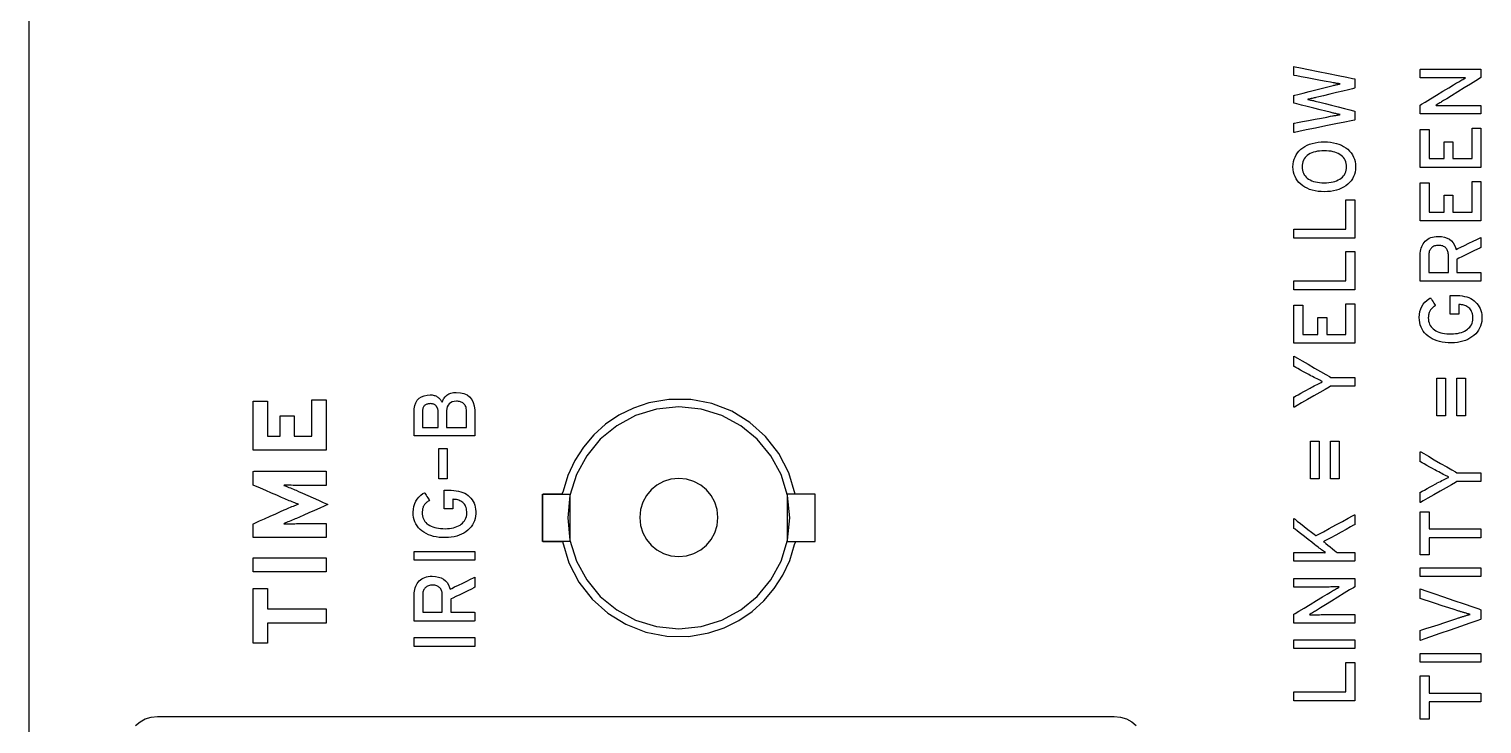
# Model space of a CAD drawing. Extents: x 1 to 47.7, y 0.2 to 33.3.
# Drawn here: x 31.778 to 34.102, y 13.731 to 14.841 of the extents above; entities that cross this region are included whole.
import ezdxf

# ---------------------------------------------------------------- set-up
doc = ezdxf.new("R2010")
doc.units = 0
doc.header["$MEASUREMENT"] = 0
doc.layers.add('4_0_____DWG', color=7, linetype='CONTINUOUS')

msp = doc.modelspace()

# ---------------------------------------------------------------- linework, layer by layer
at = {"layer": '4_0_____DWG'}
for points in [[(31.778, 11.6853), (31.778, 12.0833), (31.778, 12.2815), (31.778, 12.479), (31.778, 12.6758), (31.778, 12.8716), (31.778, 13.0665), (31.778, 13.2603), (31.778, 13.453), (31.778, 13.6443), (31.778, 13.8343), (31.778, 14.0228), (31.778, 14.2098), (31.778, 14.3951), (31.778, 14.5786), (31.778, 14.7603), (31.778, 14.94)], [(34.1, 14.6201), (34.0029, 14.6201), (34.0029, 14.6807), (34.017, 14.6807), (34.017, 14.6342), (34.0411, 14.6342), (34.0411, 14.6612), (34.0552, 14.6612), (34.0552, 14.6342), (34.0859, 14.6342), (34.0859, 14.6828), (34.1, 14.6828), (34.1, 14.6201)], [(34.1, 14.5347), (34.0029, 14.5347), (34.0029, 14.5954), (34.017, 14.5954), (34.017, 14.5488), (34.0411, 14.5488), (34.0411, 14.5758), (34.0552, 14.5758), (34.0552, 14.5488), (34.0859, 14.5488), (34.0859, 14.5974), (34.1, 14.5974), (34.1, 14.5347)], [(33.8981, 14.5072), (33.8009, 14.5072), (33.8009, 14.5213), (33.8838, 14.5213), (33.8838, 14.5683), (33.8981, 14.5683), (33.8981, 14.5072)], [(33.8981, 14.4246), (33.8009, 14.4246), (33.8009, 14.4387), (33.8838, 14.4387), (33.8838, 14.4856), (33.8981, 14.4856), (33.8981, 14.4246)], [(33.8981, 14.3392), (33.8009, 14.3392), (33.8009, 14.3999), (33.815, 14.3999), (33.815, 14.3533), (33.8392, 14.3533), (33.8392, 14.3804), (33.8533, 14.3804), (33.8533, 14.3533), (33.884, 14.3533), (33.884, 14.4019), (33.8981, 14.4019), (33.8981, 14.3392)], [(34.0432, 14.2232), (34.0294, 14.2232), (34.0294, 14.2834), (34.0432, 14.2834), (34.0432, 14.2232)], [(34.0752, 14.2232), (34.0613, 14.2232), (34.0613, 14.2834), (34.0752, 14.2834), (34.0752, 14.2232)], [(32.2532, 14.1681), (32.1366, 14.1681), (32.1366, 14.2466), (32.1594, 14.2466), (32.1594, 14.1907), (32.1796, 14.1907), (32.1796, 14.2232), (32.2022, 14.2232), (32.2022, 14.1907), (32.2305, 14.1907), (32.2305, 14.249), (32.2532, 14.249), (32.2532, 14.1681)], [(33.8413, 14.1225), (33.8274, 14.1225), (33.8274, 14.1827), (33.8413, 14.1827), (33.8413, 14.1225)], [(33.8732, 14.1225), (33.8594, 14.1225), (33.8594, 14.1827), (33.8732, 14.1827), (33.8732, 14.1225)], [(32.4469, 14.1226), (32.4336, 14.1226), (32.4336, 14.1711), (32.4469, 14.1711), (32.4469, 14.1226)], [(32.5992, 14.0226), (32.5992, 14.0978), (32.643, 14.0978), (32.643, 14.0226), (32.5992, 14.0226)], [(32.643, 14.0978), (32.643, 14.0226)], [(32.9902, 14.0978), (32.9902, 14.0226)], [(32.9902, 14.0978), (32.9902, 14.0226)], [(33.035, 14.0226), (33.035, 14.0978), (32.9902, 14.0978), (32.9902, 14.0226), (33.035, 14.0226)], [(34.0171, 14.0425), (34.1, 14.0425), (34.1, 14.0284), (34.0171, 14.0284), (34.0171, 14.0009), (34.0029, 14.0009), (34.0029, 14.07), (34.0171, 14.07), (34.0171, 14.0425)], [(32.2532, 13.9739), (32.1366, 13.9739), (32.1366, 13.9965), (32.2532, 13.9965), (32.2532, 13.9739)], [(32.491, 13.9924), (32.3939, 13.9924), (32.3939, 14.0065), (32.491, 14.0065), (32.491, 13.9924)], [(34.1, 13.9663), (34.0029, 13.9663), (34.0029, 13.9804), (34.1, 13.9804), (34.1, 13.9663)], [(32.1595, 13.9148), (32.2532, 13.9148), (32.2532, 13.8922), (32.1595, 13.8922), (32.1595, 13.8598), (32.1366, 13.8598), (32.1366, 13.9473), (32.1595, 13.9473), (32.1595, 13.9148)], [(32.491, 13.8548), (32.3939, 13.8548), (32.3939, 13.8689), (32.491, 13.8689), (32.491, 13.8548)], [(33.8981, 13.8513), (33.8009, 13.8513), (33.8009, 13.8654), (33.8981, 13.8654), (33.8981, 13.8513)], [(33.8981, 13.7681), (33.8009, 13.7681), (33.8009, 13.7822), (33.8838, 13.7822), (33.8838, 13.8291), (33.8981, 13.8291), (33.8981, 13.7681)], [(34.1, 13.8295), (34.0029, 13.8295), (34.0029, 13.8436), (34.1, 13.8436), (34.1, 13.8295)], [(34.0171, 13.7802), (34.1, 13.7802), (34.1, 13.7661), (34.0171, 13.7661), (34.0171, 13.7386), (34.0029, 13.7386), (34.0029, 13.8077), (34.0171, 13.8077), (34.0171, 13.7802)], [(31.9481, 13.7284), (31.9555, 13.7345), (31.9639, 13.7391), (31.9733, 13.742), (31.9834, 13.743), (31.9845, 13.743), (31.9878, 13.743), (31.9932, 13.743), (32.0006, 13.743), (32.01, 13.743), (32.0212, 13.743), (32.0343, 13.743), (32.0492, 13.743), (32.0657, 13.743), (32.0838, 13.743), (32.1035, 13.743), (32.1246, 13.743), (32.1471, 13.743), (32.171, 13.743), (32.1962, 13.743), (32.2225, 13.743), (32.2499, 13.743), (32.2784, 13.743), (32.3079, 13.743), (32.3383, 13.743), (32.4015, 13.743), (32.4675, 13.743), (32.5358, 13.743), (32.6057, 13.743), (32.7484, 13.743), (32.8911, 13.743), (32.961, 13.743), (33.0293, 13.743), (33.0953, 13.743), (33.1586, 13.743), (33.1889, 13.743), (33.2184, 13.743), (33.2469, 13.743), (33.2744, 13.743), (33.3007, 13.743), (33.3258, 13.743), (33.3497, 13.743), (33.3722, 13.743), (33.3934, 13.743), (33.413, 13.743), (33.4312, 13.743), (33.4477, 13.743), (33.4625, 13.743), (33.4756, 13.743), (33.4869, 13.743), (33.4962, 13.743), (33.5036, 13.743), (33.509, 13.743), (33.5123, 13.743), (33.5134, 13.743), (33.5134, 13.743), (33.5235, 13.742), (33.5329, 13.7391), (33.5414, 13.7345), (33.5488, 13.7284)]]:
    msp.add_lwpolyline(points, dxfattribs=at)
for points in [[(33.8981, 14.7614), (33.8981, 14.7609), (33.8981, 14.7595), (33.8981, 14.7575), (33.8981, 14.7551), (33.8981, 14.7526), (33.8981, 14.7502), (33.8981, 14.7483), (33.8981, 14.7471), (33.898, 14.7467), (33.8948, 14.7459), (33.8882, 14.7443), (33.8791, 14.7421), (33.8687, 14.7396), (33.8581, 14.7371), (33.8483, 14.7347), (33.8407, 14.7329), (33.8361, 14.7318), (33.8346, 14.7314), (33.833, 14.7311), (33.8314, 14.7307), (33.8299, 14.7304), (33.8284, 14.73), (33.827, 14.7297), (33.8256, 14.7294), (33.8242, 14.7292), (33.8229, 14.7289), (33.8232, 14.7286), (33.8246, 14.7284), (33.826, 14.7281), (33.8274, 14.7278), (33.8288, 14.7275), (33.8303, 14.7271), (33.8319, 14.7268), (33.8334, 14.7265), (33.835, 14.7261), (33.8369, 14.7256), (33.8424, 14.7242), (33.8507, 14.7221), (33.8608, 14.7196), (33.8715, 14.7169), (33.8816, 14.7143), (33.8902, 14.7122), (33.8961, 14.7107), (33.8981, 14.7102), (33.8981, 14.7096), (33.8981, 14.7082), (33.8981, 14.7061), (33.8981, 14.7038), (33.8981, 14.7013), (33.8981, 14.699), (33.8981, 14.6972), (33.8981, 14.696), (33.8978, 14.6957), (33.8926, 14.6946), (33.8821, 14.6925), (33.8678, 14.6896), (33.8517, 14.6863), (33.8353, 14.6829), (33.8204, 14.6799), (33.8087, 14.6775), (33.8019, 14.6761), (33.8009, 14.676), (33.8009, 14.677), (33.8009, 14.6788), (33.8009, 14.681), (33.8009, 14.6835), (33.8009, 14.6859), (33.8009, 14.6881), (33.8009, 14.6897), (33.8009, 14.6906), (33.802, 14.6908), (33.8068, 14.6918), (33.8146, 14.6932), (33.8242, 14.6951), (33.8346, 14.697), (33.8447, 14.699), (33.8534, 14.7006), (33.8596, 14.7018), (33.8623, 14.7023), (33.8636, 14.7025), (33.865, 14.7028), (33.8664, 14.7031), (33.8678, 14.7033), (33.8693, 14.7036), (33.8708, 14.7038), (33.8722, 14.704), (33.8737, 14.7043), (33.8749, 14.7045), (33.8735, 14.7048), (33.872, 14.7051), (33.8705, 14.7054), (33.8691, 14.7057), (33.8677, 14.706), (33.8662, 14.7063), (33.8648, 14.7066), (33.8634, 14.7069), (33.8622, 14.7072), (33.8587, 14.7081), (33.8519, 14.7098), (33.8428, 14.7121), (33.8325, 14.7147), (33.8221, 14.7173), (33.8128, 14.7197), (33.8055, 14.7215), (33.8014, 14.7226), (33.8009, 14.7228), (33.8009, 14.7237), (33.8009, 14.7252), (33.8009, 14.7271), (33.8009, 14.7292), (33.8009, 14.7313), (33.8009, 14.7331), (33.8009, 14.7345), (33.8009, 14.7352), (33.8022, 14.7355), (33.8073, 14.7368), (33.8154, 14.7388), (33.8254, 14.7413), (33.836, 14.744), (33.8463, 14.7466), (33.8551, 14.7488), (33.8613, 14.7504), (33.8638, 14.751), (33.8649, 14.7513), (33.8661, 14.7515), (33.8673, 14.7518), (33.8686, 14.7521), (33.8699, 14.7524), (33.8712, 14.7526), (33.8725, 14.7529), (33.8739, 14.7532), (33.8748, 14.7534), (33.8734, 14.7537), (33.8719, 14.754), (33.8705, 14.7542), (33.8692, 14.7544), (33.8679, 14.7547), (33.8667, 14.7549), (33.8655, 14.7551), (33.8644, 14.7552), (33.8634, 14.7554), (33.8596, 14.7561), (33.8525, 14.7574), (33.8431, 14.7592), (33.8326, 14.7612), (33.822, 14.7632), (33.8126, 14.7649), (33.8053, 14.7663), (33.8013, 14.7671), (33.8009, 14.7673), (33.8009, 14.7683), (33.8009, 14.7701), (33.8009, 14.7723), (33.8009, 14.7747), (33.8009, 14.777), (33.8009, 14.7791), (33.8009, 14.7806), (33.8009, 14.7813), (33.8031, 14.7809), (33.8113, 14.7792), (33.8241, 14.7766), (33.8395, 14.7734), (33.856, 14.77), (33.8718, 14.7668), (33.8853, 14.7641), (33.8946, 14.7621)], [(34.1, 14.7636), (34.0978, 14.7622), (34.0919, 14.7586), (34.0833, 14.7533), (34.0733, 14.7471), (34.0629, 14.7407), (34.0531, 14.7347), (34.0452, 14.7298), (34.0403, 14.7268), (34.0386, 14.7258), (34.0371, 14.7249), (34.0356, 14.724), (34.0342, 14.7231), (34.0328, 14.7223), (34.0315, 14.7215), (34.0301, 14.7208), (34.0289, 14.72), (34.0277, 14.7193), (34.0285, 14.719), (34.0308, 14.719), (34.0332, 14.719), (34.0357, 14.719), (34.0382, 14.7191), (34.0409, 14.7191), (34.0436, 14.7191), (34.0464, 14.7191), (34.0493, 14.7192), (34.051, 14.7192), (34.0556, 14.7192), (34.0624, 14.7192), (34.0705, 14.7192), (34.0792, 14.7192), (34.0873, 14.7192), (34.0942, 14.7192), (34.0987, 14.7192), (34.1, 14.7191), (34.1, 14.7185), (34.1, 14.7171), (34.1, 14.7151), (34.1, 14.7128), (34.1, 14.7105), (34.1, 14.7083), (34.1, 14.7066), (34.1, 14.7056), (34.0994, 14.7055), (34.0931, 14.7055), (34.0816, 14.7055), (34.0668, 14.7055), (34.0503, 14.7055), (34.0339, 14.7055), (34.0194, 14.7055), (34.0086, 14.7055), (34.0032, 14.7055), (34.0029, 14.7057), (34.0029, 14.7069), (34.0029, 14.7088), (34.0029, 14.7111), (34.0029, 14.7135), (34.0029, 14.7159), (34.0029, 14.7179), (34.0029, 14.7193), (34.0029, 14.7198), (34.005, 14.7212), (34.0108, 14.7246), (34.0191, 14.7297), (34.0289, 14.7355), (34.039, 14.7417), (34.0485, 14.7474), (34.0562, 14.752), (34.061, 14.755), (34.0627, 14.756), (34.0645, 14.757), (34.0662, 14.758), (34.0679, 14.759), (34.0695, 14.7599), (34.0711, 14.7608), (34.0726, 14.7616), (34.074, 14.7624), (34.0754, 14.7631), (34.0746, 14.7634), (34.0722, 14.7634), (34.0697, 14.7634), (34.0672, 14.7634), (34.0646, 14.7633), (34.0619, 14.7633), (34.0591, 14.7633), (34.0563, 14.7633), (34.0534, 14.7633), (34.0517, 14.7633), (34.0472, 14.7633), (34.0404, 14.7633), (34.0322, 14.7633), (34.0236, 14.7633), (34.0155, 14.7633), (34.0087, 14.7633), (34.0042, 14.7633), (34.0029, 14.7633), (34.0029, 14.764), (34.0029, 14.7654), (34.0029, 14.7674), (34.0029, 14.7697), (34.0029, 14.772), (34.0029, 14.7741), (34.0029, 14.7758), (34.0029, 14.7768), (34.0035, 14.777), (34.0098, 14.777), (34.0213, 14.777), (34.0362, 14.777), (34.0526, 14.777), (34.069, 14.777), (34.0835, 14.777), (34.0943, 14.777), (34.0997, 14.777), (34.1, 14.7767), (34.1, 14.7757), (34.1, 14.7739), (34.1, 14.7718), (34.1, 14.7695), (34.1, 14.7673), (34.1, 14.7654), (34.1, 14.7641)], [(33.8495, 14.6609), (33.8546, 14.6608), (33.8596, 14.6603), (33.8642, 14.6595), (33.8687, 14.6585), (33.8728, 14.6572), (33.8768, 14.6556), (33.8804, 14.6537), (33.8839, 14.6515), (33.8871, 14.649), (33.8899, 14.6463), (33.8924, 14.6433), (33.8946, 14.6401), (33.8963, 14.6367), (33.8977, 14.6331), (33.8987, 14.6293), (33.8994, 14.6253), (33.8996, 14.621), (33.8994, 14.6168), (33.8987, 14.6127), (33.8977, 14.609), (33.8963, 14.6054), (33.8946, 14.602), (33.8924, 14.5989), (33.8899, 14.596), (33.8871, 14.5933), (33.8839, 14.5909), (33.8804, 14.5886), (33.8768, 14.5867), (33.8728, 14.585), (33.8687, 14.5837), (33.8642, 14.5826), (33.8596, 14.5818), (33.8546, 14.5814), (33.8495, 14.5812), (33.8443, 14.5814), (33.8394, 14.5818), (33.8347, 14.5826), (33.8302, 14.5837), (33.826, 14.585), (33.8221, 14.5867), (33.8184, 14.5886), (33.8149, 14.5909), (33.8117, 14.5933), (33.8089, 14.596), (33.8064, 14.5989), (33.8043, 14.602), (33.8026, 14.6054), (33.8012, 14.609), (33.8002, 14.6127), (33.7996, 14.6168), (33.7993, 14.621), (33.7996, 14.6253), (33.8002, 14.6293), (33.8012, 14.6331), (33.8026, 14.6367), (33.8043, 14.6401), (33.8064, 14.6433), (33.8089, 14.6463), (33.8117, 14.649), (33.8149, 14.6515), (33.8184, 14.6537), (33.8221, 14.6556), (33.826, 14.6572), (33.8302, 14.6585), (33.8347, 14.6595), (33.8394, 14.6603), (33.8443, 14.6608)], [(33.8495, 14.6466), (33.8456, 14.6465), (33.842, 14.6462), (33.8386, 14.6458), (33.8354, 14.6451), (33.8323, 14.6443), (33.8295, 14.6433), (33.8269, 14.6422), (33.8244, 14.6408), (33.8222, 14.6393), (33.8203, 14.6376), (33.8186, 14.6358), (33.8172, 14.6337), (33.816, 14.6315), (33.8151, 14.6291), (33.8144, 14.6266), (33.814, 14.6239), (33.8139, 14.621), (33.814, 14.6182), (33.8144, 14.6155), (33.8151, 14.613), (33.816, 14.6107), (33.8172, 14.6085), (33.8186, 14.6065), (33.8203, 14.6046), (33.8222, 14.6029), (33.8244, 14.6014), (33.8269, 14.6), (33.8295, 14.5988), (33.8323, 14.5978), (33.8354, 14.597), (33.8386, 14.5964), (33.842, 14.5959), (33.8456, 14.5956), (33.8495, 14.5956), (33.8532, 14.5956), (33.8568, 14.5959), (33.8602, 14.5964), (33.8634, 14.597), (33.8664, 14.5978), (33.8692, 14.5988), (33.8718, 14.6), (33.8742, 14.6014), (33.8765, 14.6029), (33.8785, 14.6046), (33.8803, 14.6065), (33.8817, 14.6085), (33.883, 14.6107), (33.8839, 14.613), (33.8846, 14.6155), (33.885, 14.6182), (33.8851, 14.621), (33.885, 14.6239), (33.8846, 14.6266), (33.8839, 14.6291), (33.883, 14.6315), (33.8817, 14.6337), (33.8803, 14.6358), (33.8785, 14.6376), (33.8765, 14.6393), (33.8742, 14.6408), (33.8718, 14.6422), (33.8692, 14.6433), (33.8664, 14.6443), (33.8634, 14.6451), (33.8602, 14.6458), (33.8568, 14.6462), (33.8532, 14.6465)], [(34.0319, 14.5099), (34.0371, 14.5095), (34.0417, 14.5086), (34.0459, 14.5072), (34.0496, 14.5052), (34.0528, 14.5027), (34.0555, 14.4997), (34.0577, 14.4961), (34.0595, 14.492), (34.0605, 14.4892), (34.063, 14.4904), (34.0676, 14.4927), (34.0737, 14.4956), (34.0805, 14.4989), (34.0873, 14.5022), (34.0932, 14.5051), (34.0977, 14.5072), (34.0999, 14.5083), (34.1, 14.508), (34.1, 14.5067), (34.1, 14.5045), (34.1, 14.5019), (34.1, 14.4991), (34.1, 14.4964), (34.1, 14.4941), (34.1, 14.4926), (34.1, 14.4921), (34.0984, 14.4913), (34.0944, 14.4893), (34.0888, 14.4866), (34.0823, 14.4835), (34.0757, 14.4803), (34.0696, 14.4773), (34.0648, 14.475), (34.062, 14.4736), (34.0616, 14.4733), (34.0616, 14.4718), (34.0616, 14.4693), (34.0616, 14.4659), (34.0616, 14.4623), (34.0616, 14.4587), (34.0616, 14.4555), (34.0616, 14.4532), (34.0616, 14.4522), (34.0626, 14.4522), (34.066, 14.4522), (34.0712, 14.4522), (34.0775, 14.4522), (34.0841, 14.4522), (34.0904, 14.4522), (34.0956, 14.4522), (34.0991, 14.4522), (34.1, 14.4521), (34.1, 14.4515), (34.1, 14.45), (34.1, 14.4479), (34.1, 14.4456), (34.1, 14.4432), (34.1, 14.4411), (34.1, 14.4394), (34.1, 14.4385), (34.0989, 14.4383), (34.0918, 14.4383), (34.0797, 14.4383), (34.0644, 14.4383), (34.0476, 14.4383), (34.0313, 14.4383), (34.0172, 14.4383), (34.0071, 14.4383), (34.0029, 14.4383), (34.0029, 14.4396), (34.0029, 14.4435), (34.0029, 14.4492), (34.0029, 14.4561), (34.0029, 14.4632), (34.0029, 14.4699), (34.0029, 14.4753), (34.0029, 14.4788), (34.0029, 14.4804), (34.003, 14.4833), (34.0033, 14.4861), (34.0039, 14.4887), (34.0046, 14.4913), (34.0054, 14.4937), (34.0065, 14.496), (34.0078, 14.4982), (34.0092, 14.5003), (34.0109, 14.5023), (34.0128, 14.504), (34.0148, 14.5055), (34.0172, 14.5068), (34.0197, 14.5079), (34.0224, 14.5087), (34.0254, 14.5094), (34.0285, 14.5097)], [(34.0323, 14.4956), (34.0305, 14.4956), (34.0288, 14.4954), (34.0273, 14.495), (34.0258, 14.4946), (34.0244, 14.4941), (34.0232, 14.4934), (34.0221, 14.4926), (34.021, 14.4917), (34.0201, 14.4907), (34.0193, 14.4896), (34.0185, 14.4884), (34.0179, 14.4871), (34.0174, 14.4858), (34.017, 14.4843), (34.0168, 14.4827), (34.0166, 14.4811), (34.0166, 14.4796), (34.0166, 14.4782), (34.0166, 14.4752), (34.0166, 14.471), (34.0166, 14.4662), (34.0166, 14.4614), (34.0166, 14.4571), (34.0166, 14.4539), (34.0166, 14.4523), (34.0172, 14.4522), (34.0199, 14.4522), (34.0242, 14.4522), (34.0295, 14.4522), (34.035, 14.4522), (34.0402, 14.4522), (34.0445, 14.4522), (34.0473, 14.4522), (34.0479, 14.4523), (34.0479, 14.4539), (34.0479, 14.4571), (34.0479, 14.4614), (34.0479, 14.4662), (34.0479, 14.471), (34.0479, 14.4752), (34.0479, 14.4782), (34.0479, 14.4796), (34.0479, 14.4811), (34.0477, 14.4827), (34.0474, 14.4842), (34.0471, 14.4857), (34.0466, 14.487), (34.046, 14.4883), (34.0453, 14.4895), (34.0445, 14.4906), (34.0436, 14.4916), (34.0426, 14.4925), (34.0415, 14.4933), (34.0403, 14.494), (34.0389, 14.4946), (34.0374, 14.495), (34.0358, 14.4953), (34.0341, 14.4956)], [(34.062, 14.4153), (34.0662, 14.4152), (34.0701, 14.4148), (34.0738, 14.4141), (34.0773, 14.4132), (34.0806, 14.4121), (34.0837, 14.4106), (34.0865, 14.409), (34.0891, 14.4071), (34.0915, 14.4049), (34.0936, 14.4026), (34.0956, 14.4001), (34.0972, 14.3974), (34.0986, 14.3946), (34.0997, 14.3917), (34.1006, 14.3885), (34.1012, 14.3852), (34.1015, 14.3818), (34.1015, 14.378), (34.1012, 14.374), (34.1004, 14.3701), (34.0994, 14.3666), (34.0979, 14.3632), (34.0962, 14.36), (34.094, 14.357), (34.0916, 14.3542), (34.0887, 14.3517), (34.0856, 14.3493), (34.0823, 14.3471), (34.0788, 14.3453), (34.075, 14.3436), (34.071, 14.3423), (34.0668, 14.3413), (34.0623, 14.3405), (34.0576, 14.34), (34.0526, 14.3397), (34.0476, 14.3398), (34.0428, 14.3402), (34.0382, 14.3409), (34.0338, 14.3418), (34.0297, 14.343), (34.0257, 14.3445), (34.022, 14.3462), (34.0186, 14.3482), (34.0154, 14.3505), (34.0124, 14.353), (34.0098, 14.3557), (34.0076, 14.3585), (34.0057, 14.3616), (34.0041, 14.3649), (34.0029, 14.3684), (34.002, 14.3721), (34.0015, 14.376), (34.0013, 14.3803), (34.0016, 14.3852), (34.0024, 14.3898), (34.0037, 14.394), (34.0054, 14.3979), (34.0076, 14.4015), (34.0102, 14.4047), (34.0133, 14.4075), (34.0168, 14.4101), (34.0195, 14.4115), (34.02, 14.4108), (34.0208, 14.4094), (34.022, 14.4076), (34.0233, 14.4055), (34.0247, 14.4034), (34.0259, 14.4016), (34.0268, 14.4001), (34.0273, 14.3993), (34.0267, 14.3988), (34.0254, 14.3979), (34.0242, 14.3971), (34.0231, 14.3962), (34.022, 14.3953), (34.0211, 14.3944), (34.0202, 14.3935), (34.0194, 14.3925), (34.0187, 14.3915), (34.018, 14.3905), (34.0175, 14.3893), (34.0171, 14.3882), (34.0167, 14.3869), (34.0164, 14.3856), (34.0161, 14.3842), (34.016, 14.3828), (34.0159, 14.3813), (34.0158, 14.3797), (34.0159, 14.3771), (34.0163, 14.3745), (34.0169, 14.372), (34.0177, 14.3697), (34.0188, 14.3676), (34.0201, 14.3656), (34.0217, 14.3638), (34.0234, 14.3621), (34.0255, 14.3605), (34.0277, 14.3591), (34.0302, 14.3579), (34.0328, 14.3569), (34.0356, 14.356), (34.0387, 14.3553), (34.0418, 14.3547), (34.0452, 14.3543), (34.0488, 14.3541), (34.0525, 14.3541), (34.0561, 14.3542), (34.0595, 14.3545), (34.0627, 14.355), (34.0658, 14.3557), (34.0686, 14.3565), (34.0713, 14.3574), (34.0738, 14.3586), (34.0762, 14.3599), (34.0783, 14.3614), (34.0803, 14.363), (34.082, 14.3648), (34.0835, 14.3667), (34.0847, 14.3688), (34.0857, 14.371), (34.0864, 14.3734), (34.0869, 14.3759), (34.0871, 14.3786), (34.087, 14.3812), (34.0868, 14.3836), (34.0864, 14.3859), (34.0858, 14.388), (34.0851, 14.3899), (34.0842, 14.3916), (34.0832, 14.3932), (34.082, 14.3947), (34.0806, 14.3959), (34.0791, 14.397), (34.0776, 14.3979), (34.076, 14.3987), (34.0743, 14.3994), (34.0726, 14.4), (34.0708, 14.4004), (34.069, 14.4007), (34.0671, 14.4009), (34.0652, 14.401), (34.0652, 14.401), (34.0651, 14.401), (34.0651, 14.401), (34.065, 14.401), (34.0649, 14.401), (34.0649, 14.401), (34.0648, 14.401), (34.0648, 14.401), (34.0648, 14.4009), (34.0648, 14.4001), (34.0648, 14.3985), (34.0648, 14.3963), (34.0648, 14.3937), (34.0648, 14.3911), (34.0648, 14.3888), (34.0648, 14.3869), (34.0648, 14.3858), (34.0647, 14.3856), (34.0638, 14.3856), (34.0622, 14.3856), (34.0601, 14.3856), (34.0577, 14.3856), (34.0554, 14.3856), (34.0533, 14.3856), (34.0517, 14.3856), (34.0509, 14.3856), (34.0508, 14.386), (34.0508, 14.3882), (34.0508, 14.3919), (34.0508, 14.3965), (34.0508, 14.4015), (34.0508, 14.4065), (34.0508, 14.4107), (34.0508, 14.4139), (34.0508, 14.4153), (34.0511, 14.4153), (34.052, 14.4153), (34.0535, 14.4153), (34.0553, 14.4153), (34.0572, 14.4153), (34.059, 14.4153), (34.0605, 14.4153), (34.0616, 14.4153)], [(33.8597, 14.2846), (33.8611, 14.2846), (33.8649, 14.2846), (33.8704, 14.2846), (33.8768, 14.2846), (33.8834, 14.2846), (33.8895, 14.2846), (33.8945, 14.2846), (33.8975, 14.2846), (33.8981, 14.2845), (33.8981, 14.2837), (33.8981, 14.282), (33.8981, 14.2799), (33.8981, 14.2774), (33.8981, 14.275), (33.8981, 14.2729), (33.8981, 14.2713), (33.8981, 14.2705), (33.8973, 14.2705), (33.8941, 14.2705), (33.889, 14.2705), (33.8828, 14.2705), (33.8761, 14.2705), (33.8698, 14.2705), (33.8644, 14.2705), (33.8608, 14.2705), (33.8596, 14.2705), (33.8571, 14.269), (33.851, 14.2655), (33.8424, 14.2606), (33.8326, 14.255), (33.8225, 14.2492), (33.8132, 14.2438), (33.8059, 14.2396), (33.8016, 14.2371), (33.8009, 14.2369), (33.8009, 14.238), (33.8009, 14.24), (33.8009, 14.2426), (33.8009, 14.2454), (33.8009, 14.2482), (33.8009, 14.2507), (33.8009, 14.2525), (33.8009, 14.2533), (33.8016, 14.2537), (33.804, 14.255), (33.8076, 14.257), (33.812, 14.2594), (33.8166, 14.2619), (33.821, 14.2643), (33.8246, 14.2663), (33.827, 14.2676), (33.8282, 14.2682), (33.8308, 14.2696), (33.8332, 14.2709), (33.8356, 14.2721), (33.8379, 14.2732), (33.8401, 14.2743), (33.8422, 14.2754), (33.8442, 14.2764), (33.8461, 14.2773), (33.846, 14.2781), (33.8441, 14.279), (33.8422, 14.28), (33.8401, 14.281), (33.8379, 14.2821), (33.8356, 14.2832), (33.8332, 14.2845), (33.8307, 14.2858), (33.8281, 14.2872), (33.827, 14.2878), (33.8245, 14.2892), (33.8207, 14.2912), (33.8163, 14.2937), (33.8116, 14.2962), (33.8073, 14.2986), (33.8037, 14.3005), (33.8014, 14.3018), (33.8009, 14.3021), (33.8009, 14.303), (33.8009, 14.3049), (33.8009, 14.3073), (33.8009, 14.3101), (33.8009, 14.3129), (33.8009, 14.3154), (33.8009, 14.3173), (33.8009, 14.3183), (33.8018, 14.3179), (33.8064, 14.3152), (33.814, 14.3109), (33.8234, 14.3055), (33.8335, 14.2996), (33.8433, 14.294), (33.8517, 14.2892), (33.8575, 14.2859)], [(32.4612, 14.2606), (32.4678, 14.2601), (32.4735, 14.2587), (32.4785, 14.2565), (32.4826, 14.2534), (32.4859, 14.2495), (32.4884, 14.2446), (32.4901, 14.239), (32.4909, 14.2324), (32.491, 14.2281), (32.491, 14.2256), (32.491, 14.221), (32.491, 14.2151), (32.491, 14.2087), (32.491, 14.2023), (32.491, 14.1968), (32.491, 14.1928), (32.491, 14.1911), (32.4881, 14.1911), (32.4789, 14.1911), (32.4653, 14.1911), (32.4491, 14.1911), (32.4321, 14.1911), (32.4163, 14.1911), (32.4035, 14.1911), (32.3955, 14.1911), (32.3939, 14.1912), (32.3939, 14.1936), (32.3939, 14.1981), (32.3939, 14.2041), (32.3939, 14.2108), (32.3939, 14.2174), (32.3939, 14.2233), (32.3939, 14.2276), (32.3939, 14.2297), (32.3941, 14.2343), (32.395, 14.2396), (32.3966, 14.2441), (32.3989, 14.248), (32.4018, 14.2512), (32.4054, 14.2536), (32.4098, 14.2554), (32.4147, 14.2564), (32.4195, 14.2568), (32.4211, 14.2567), (32.4227, 14.2565), (32.4242, 14.2563), (32.4257, 14.2559), (32.4271, 14.2555), (32.4284, 14.255), (32.4296, 14.2544), (32.4308, 14.2537), (32.4319, 14.2529), (32.433, 14.2521), (32.4339, 14.2512), (32.4349, 14.2502), (32.4357, 14.2492), (32.4366, 14.2482), (32.4373, 14.247), (32.438, 14.2459), (32.4386, 14.2449), (32.439, 14.2463), (32.4395, 14.2476), (32.4401, 14.249), (32.4409, 14.2503), (32.4417, 14.2515), (32.4427, 14.2528), (32.4437, 14.254), (32.4449, 14.2551), (32.4462, 14.2563), (32.4477, 14.2573), (32.4492, 14.2581), (32.4509, 14.2589), (32.4527, 14.2595), (32.4547, 14.26), (32.4567, 14.2603), (32.4589, 14.2605)], [(32.4616, 14.2465), (32.4581, 14.2462), (32.4549, 14.2455), (32.4522, 14.2442), (32.45, 14.2426), (32.4482, 14.2404), (32.4469, 14.2378), (32.446, 14.2347), (32.4455, 14.2311), (32.4455, 14.2294), (32.4455, 14.2272), (32.4455, 14.2237), (32.4455, 14.2194), (32.4455, 14.2148), (32.4455, 14.2105), (32.4455, 14.207), (32.4455, 14.2048), (32.4456, 14.2043), (32.4477, 14.2043), (32.4517, 14.2043), (32.4568, 14.2043), (32.4626, 14.2043), (32.4682, 14.2043), (32.4731, 14.2043), (32.4765, 14.2043), (32.4778, 14.2043), (32.4778, 14.2053), (32.4778, 14.208), (32.4778, 14.2118), (32.4778, 14.2161), (32.4778, 14.2206), (32.4778, 14.2247), (32.4778, 14.2277), (32.4778, 14.2293), (32.4777, 14.2309), (32.4776, 14.233), (32.4773, 14.2349), (32.4769, 14.2367), (32.4763, 14.2383), (32.4757, 14.2397), (32.4749, 14.241), (32.4739, 14.2421), (32.4729, 14.2431), (32.4717, 14.2439), (32.4706, 14.2446), (32.4693, 14.2452), (32.4679, 14.2457), (32.4665, 14.246), (32.4649, 14.2463), (32.4633, 14.2465)], [(33.0033, 14.0978), (32.993, 14.1321), (32.977, 14.163), (32.9559, 14.19), (32.9306, 14.2126), (32.9017, 14.2304), (32.8701, 14.2427), (32.8363, 14.2493), (32.8012, 14.2495), (32.7694, 14.244), (32.7445, 14.2357), (32.7213, 14.2242), (32.7001, 14.2098), (32.681, 14.1927), (32.6645, 14.1733), (32.6506, 14.1516), (32.6397, 14.1281), (32.632, 14.103), (32.6301, 14.0978), (32.6273, 14.0978), (32.623, 14.0978), (32.6178, 14.0978), (32.6123, 14.0978), (32.6071, 14.0978), (32.6028, 14.0978), (32.6, 14.0978), (32.5992, 14.0976), (32.5992, 14.0938), (32.5992, 14.0855), (32.5992, 14.0743), (32.5992, 14.0615), (32.5992, 14.0486), (32.5992, 14.0369), (32.5992, 14.028), (32.5992, 14.0231), (32.5997, 14.0226), (32.6021, 14.0226), (32.6062, 14.0226), (32.6112, 14.0226), (32.6167, 14.0226), (32.622, 14.0226), (32.6266, 14.0226), (32.6297, 14.0226), (32.6309, 14.0226), (32.6412, 13.9883), (32.6573, 13.9574), (32.6783, 13.9304), (32.7036, 13.9078), (32.7325, 13.8901), (32.7642, 13.8777), (32.798, 13.8711), (32.8331, 13.8709), (32.8649, 13.8764), (32.8898, 13.8847), (32.9129, 13.8962), (32.9342, 13.9106), (32.9532, 13.9277), (32.9698, 13.9472), (32.9836, 13.9688), (32.9945, 13.9923), (33.0022, 14.0174), (33.0041, 14.0226), (33.0069, 14.0226), (33.0112, 14.0226), (33.0164, 14.0226), (33.0219, 14.0226), (33.0271, 14.0226), (33.0314, 14.0226), (33.0342, 14.0226), (33.035, 14.0228), (33.035, 14.0266), (33.035, 14.0349), (33.035, 14.0461), (33.035, 14.0589), (33.035, 14.0718), (33.035, 14.0835), (33.035, 14.0924), (33.035, 14.0973), (33.0346, 14.0978), (33.0321, 14.0978), (33.0281, 14.0978), (33.023, 14.0978), (33.0175, 14.0978), (33.0122, 14.0978), (33.0077, 14.0978), (33.0045, 14.0978)], [(32.4199, 14.2427), (32.4186, 14.2426), (32.4174, 14.2425), (32.4163, 14.2423), (32.4151, 14.242), (32.4141, 14.2417), (32.4131, 14.2413), (32.4121, 14.2408), (32.4112, 14.2402), (32.4104, 14.2394), (32.4096, 14.2386), (32.409, 14.2376), (32.4085, 14.2365), (32.408, 14.2354), (32.4077, 14.2341), (32.4074, 14.2327), (32.4072, 14.2312), (32.4072, 14.2296), (32.4072, 14.2286), (32.4072, 14.2261), (32.4072, 14.2224), (32.4072, 14.2181), (32.4072, 14.2137), (32.4072, 14.2096), (32.4072, 14.2064), (32.4072, 14.2046), (32.4074, 14.2043), (32.4092, 14.2043), (32.4124, 14.2043), (32.4164, 14.2043), (32.4208, 14.2043), (32.4251, 14.2043), (32.4288, 14.2043), (32.4314, 14.2043), (32.4323, 14.2043), (32.4323, 14.2053), (32.4323, 14.2079), (32.4323, 14.2116), (32.4323, 14.2159), (32.4323, 14.2203), (32.4323, 14.2243), (32.4323, 14.2275), (32.4323, 14.2293), (32.4323, 14.23), (32.4323, 14.2308), (32.4322, 14.2316), (32.4321, 14.2324), (32.432, 14.2331), (32.4318, 14.2338), (32.4316, 14.2344), (32.4314, 14.235), (32.4312, 14.2356), (32.4309, 14.2362), (32.4306, 14.2367), (32.4303, 14.2373), (32.43, 14.2378), (32.4297, 14.2382), (32.4293, 14.2387), (32.429, 14.2391), (32.4286, 14.2395), (32.428, 14.24), (32.4271, 14.2407), (32.4262, 14.2412), (32.4253, 14.2416), (32.4243, 14.242), (32.4233, 14.2423), (32.4222, 14.2425), (32.4211, 14.2426)], [(32.8169, 13.8828), (32.8528, 13.8864), (32.8861, 13.8967), (32.9163, 13.9131), (32.9426, 13.9347), (32.9643, 13.961), (32.9807, 13.9911), (32.9911, 14.0244), (32.9947, 14.0602), (32.9911, 14.096), (32.9807, 14.1293), (32.9643, 14.1594), (32.9426, 14.1857), (32.9163, 14.2073), (32.8861, 14.2237), (32.8528, 14.234), (32.8169, 14.2376), (32.7812, 14.234), (32.7479, 14.2237), (32.7178, 14.2073), (32.6915, 14.1857), (32.6699, 14.1594), (32.6535, 14.1293), (32.6431, 14.096), (32.6395, 14.0602), (32.6431, 14.0244), (32.6535, 13.9911), (32.6699, 13.961), (32.6915, 13.9347), (32.7178, 13.9131), (32.7479, 13.8967), (32.7812, 13.8864)], [(34.0616, 14.1323), (34.0631, 14.1323), (34.0669, 14.1323), (34.0723, 14.1323), (34.0787, 14.1323), (34.0853, 14.1323), (34.0915, 14.1323), (34.0964, 14.1323), (34.0994, 14.1323), (34.1, 14.1322), (34.1, 14.1313), (34.1, 14.1297), (34.1, 14.1275), (34.1, 14.1251), (34.1, 14.1227), (34.1, 14.1206), (34.1, 14.119), (34.1, 14.1182), (34.0993, 14.1182), (34.096, 14.1182), (34.091, 14.1182), (34.0847, 14.1182), (34.0781, 14.1182), (34.0717, 14.1182), (34.0664, 14.1182), (34.0628, 14.1182), (34.0616, 14.1182), (34.059, 14.1167), (34.0529, 14.1132), (34.0444, 14.1083), (34.0345, 14.1026), (34.0244, 14.0968), (34.0152, 14.0915), (34.0078, 14.0873), (34.0035, 14.0848), (34.0029, 14.0846), (34.0029, 14.0857), (34.0029, 14.0877), (34.0029, 14.0903), (34.0029, 14.0931), (34.0029, 14.0959), (34.0029, 14.0983), (34.0029, 14.1001), (34.0029, 14.101), (34.0035, 14.1013), (34.0059, 14.1027), (34.0096, 14.1046), (34.0139, 14.107), (34.0186, 14.1096), (34.023, 14.112), (34.0266, 14.1139), (34.029, 14.1152), (34.0301, 14.1159), (34.0327, 14.1172), (34.0352, 14.1185), (34.0376, 14.1197), (34.0399, 14.1209), (34.0421, 14.122), (34.0442, 14.1231), (34.0462, 14.124), (34.0481, 14.1249), (34.048, 14.1258), (34.0461, 14.1267), (34.0441, 14.1276), (34.042, 14.1286), (34.0398, 14.1297), (34.0376, 14.1309), (34.0352, 14.1322), (34.0327, 14.1335), (34.03, 14.1349), (34.029, 14.1354), (34.0264, 14.1368), (34.0227, 14.1389), (34.0182, 14.1413), (34.0136, 14.1439), (34.0092, 14.1463), (34.0057, 14.1482), (34.0034, 14.1495), (34.0029, 14.1498), (34.0029, 14.1507), (34.0029, 14.1525), (34.0029, 14.155), (34.0029, 14.1578), (34.0029, 14.1605), (34.0029, 14.163), (34.0029, 14.1649), (34.0029, 14.1659), (34.0038, 14.1655), (34.0084, 14.1629), (34.0159, 14.1585), (34.0253, 14.1531), (34.0355, 14.1473), (34.0453, 14.1417), (34.0536, 14.1369), (34.0595, 14.1335)], [(32.2533, 14.1121), (32.2518, 14.1121), (32.2476, 14.1121), (32.2417, 14.1121), (32.2347, 14.1121), (32.2274, 14.1121), (32.2206, 14.1121), (32.215, 14.1121), (32.2114, 14.1121), (32.2097, 14.1121), (32.2066, 14.1121), (32.2035, 14.1121), (32.2004, 14.1121), (32.1974, 14.1122), (32.1945, 14.1122), (32.1917, 14.1123), (32.1889, 14.1123), (32.1862, 14.1124), (32.1855, 14.1121), (32.1874, 14.1114), (32.1894, 14.1106), (32.1915, 14.1098), (32.1936, 14.1089), (32.1959, 14.108), (32.1983, 14.107), (32.2007, 14.106), (32.2032, 14.1049), (32.205, 14.1042), (32.209, 14.1024), (32.2155, 14.0995), (32.2237, 14.0959), (32.2325, 14.092), (32.241, 14.0882), (32.2484, 14.0849), (32.2536, 14.0826), (32.2559, 14.0816), (32.2544, 14.0809), (32.2497, 14.0789), (32.2428, 14.0758), (32.2344, 14.0721), (32.2256, 14.0681), (32.2172, 14.0644), (32.2103, 14.0614), (32.2056, 14.0593), (32.2038, 14.0585), (32.2013, 14.0574), (32.1988, 14.0564), (32.1964, 14.0554), (32.1941, 14.0545), (32.192, 14.0536), (32.1899, 14.0528), (32.1879, 14.052), (32.186, 14.0512), (32.1856, 14.0507), (32.1883, 14.0507), (32.1911, 14.0507), (32.1939, 14.0508), (32.1968, 14.0508), (32.1997, 14.0508), (32.2028, 14.0509), (32.2059, 14.051), (32.209, 14.051), (32.211, 14.0511), (32.214, 14.0511), (32.2192, 14.0511), (32.2259, 14.0511), (32.2331, 14.0511), (32.2402, 14.0511), (32.2465, 14.0511), (32.251, 14.0511), (32.2532, 14.0511), (32.2533, 14.0506), (32.2533, 14.0487), (32.2533, 14.0458), (32.2533, 14.0423), (32.2533, 14.0385), (32.2533, 14.0349), (32.2533, 14.0319), (32.2533, 14.0297), (32.2533, 14.0289), (32.2491, 14.0289), (32.2379, 14.0289), (32.2217, 14.0289), (32.2027, 14.0289), (32.1828, 14.0289), (32.1643, 14.0289), (32.149, 14.0289), (32.1392, 14.0289), (32.1366, 14.029), (32.1366, 14.0301), (32.1366, 14.0324), (32.1366, 14.0356), (32.1366, 14.0392), (32.1366, 14.0429), (32.1366, 14.0463), (32.1366, 14.0489), (32.1366, 14.0505), (32.137, 14.0509), (32.1404, 14.0524), (32.1466, 14.0552), (32.1546, 14.0588), (32.1635, 14.0628), (32.1724, 14.0667), (32.1802, 14.0702), (32.1862, 14.0729), (32.1892, 14.0742), (32.1912, 14.0751), (32.1937, 14.0761), (32.1961, 14.0771), (32.1984, 14.0781), (32.2007, 14.079), (32.2028, 14.0798), (32.2049, 14.0806), (32.2069, 14.0813), (32.2087, 14.082), (32.2073, 14.0826), (32.2053, 14.0833), (32.2033, 14.0841), (32.2012, 14.0849), (32.199, 14.0858), (32.1966, 14.0867), (32.1942, 14.0876), (32.1918, 14.0887), (32.1894, 14.0896), (32.1871, 14.0906), (32.1818, 14.0929), (32.1743, 14.0962), (32.1655, 14.0999), (32.1566, 14.1038), (32.1483, 14.1074), (32.1416, 14.1103), (32.1375, 14.1121), (32.1366, 14.1125), (32.1366, 14.1138), (32.1366, 14.1163), (32.1366, 14.1196), (32.1366, 14.1234), (32.1366, 14.1271), (32.1366, 14.1305), (32.1366, 14.1331), (32.1366, 14.1345), (32.138, 14.1347), (32.1463, 14.1347), (32.1605, 14.1347), (32.1785, 14.1347), (32.1983, 14.1347), (32.2177, 14.1347), (32.2346, 14.1347), (32.2471, 14.1347), (32.2531, 14.1347), (32.2533, 14.1342), (32.2533, 14.1323), (32.2533, 14.1294), (32.2533, 14.1258), (32.2533, 14.1219), (32.2533, 14.1182), (32.2533, 14.1151), (32.2533, 14.1129)], [(32.453, 14.1042), (32.4572, 14.104), (32.4611, 14.1036), (32.4648, 14.103), (32.4683, 14.102), (32.4716, 14.1009), (32.4747, 14.0995), (32.4775, 14.0978), (32.4801, 14.0959), (32.4825, 14.0938), (32.4846, 14.0914), (32.4866, 14.0889), (32.4882, 14.0863), (32.4896, 14.0835), (32.4907, 14.0805), (32.4916, 14.0773), (32.4922, 14.074), (32.4925, 14.0706), (32.4926, 14.0668), (32.4922, 14.0628), (32.4914, 14.059), (32.4904, 14.0554), (32.4889, 14.052), (32.4872, 14.0488), (32.485, 14.0458), (32.4826, 14.0431), (32.4797, 14.0405), (32.4766, 14.0381), (32.4733, 14.036), (32.4698, 14.0341), (32.466, 14.0325), (32.462, 14.0311), (32.4578, 14.0301), (32.4533, 14.0293), (32.4486, 14.0288), (32.4436, 14.0286), (32.4386, 14.0287), (32.4338, 14.029), (32.4292, 14.0297), (32.4248, 14.0306), (32.4207, 14.0318), (32.4167, 14.0333), (32.4131, 14.035), (32.4096, 14.0371), (32.4064, 14.0394), (32.4034, 14.0418), (32.4008, 14.0445), (32.3986, 14.0474), (32.3967, 14.0505), (32.3951, 14.0537), (32.3939, 14.0572), (32.393, 14.0609), (32.3925, 14.0649), (32.3923, 14.0691), (32.3926, 14.074), (32.3934, 14.0786), (32.3947, 14.0829), (32.3964, 14.0868), (32.3986, 14.0903), (32.4012, 14.0935), (32.4043, 14.0964), (32.4078, 14.0989), (32.4105, 14.1003), (32.411, 14.0996), (32.4118, 14.0982), (32.413, 14.0964), (32.4143, 14.0943), (32.4157, 14.0923), (32.4169, 14.0904), (32.4178, 14.0889), (32.4183, 14.0881), (32.4177, 14.0876), (32.4164, 14.0868), (32.4152, 14.0859), (32.4141, 14.0851), (32.413, 14.0842), (32.4121, 14.0832), (32.4112, 14.0823), (32.4104, 14.0813), (32.4097, 14.0803), (32.4091, 14.0793), (32.4085, 14.0782), (32.4081, 14.077), (32.4077, 14.0757), (32.4074, 14.0744), (32.4071, 14.073), (32.407, 14.0716), (32.4069, 14.0701), (32.4068, 14.0685), (32.4069, 14.0659), (32.4073, 14.0633), (32.4079, 14.0608), (32.4087, 14.0586), (32.4098, 14.0564), (32.4111, 14.0544), (32.4127, 14.0526), (32.4144, 14.0509), (32.4165, 14.0494), (32.4187, 14.048), (32.4212, 14.0468), (32.4238, 14.0457), (32.4267, 14.0448), (32.4297, 14.0441), (32.4328, 14.0436), (32.4362, 14.0432), (32.4398, 14.043), (32.4435, 14.0429), (32.4471, 14.0431), (32.4505, 14.0434), (32.4537, 14.0438), (32.4568, 14.0445), (32.4596, 14.0453), (32.4623, 14.0463), (32.4648, 14.0474), (32.4672, 14.0487), (32.4693, 14.0502), (32.4713, 14.0519), (32.473, 14.0536), (32.4745, 14.0556), (32.4757, 14.0576), (32.4767, 14.0599), (32.4774, 14.0622), (32.4779, 14.0648), (32.4781, 14.0674), (32.478, 14.0701), (32.4778, 14.0725), (32.4774, 14.0747), (32.4768, 14.0768), (32.4761, 14.0787), (32.4752, 14.0805), (32.4742, 14.0821), (32.473, 14.0835), (32.4716, 14.0848), (32.4701, 14.0858), (32.4686, 14.0868), (32.467, 14.0876), (32.4653, 14.0883), (32.4636, 14.0888), (32.4618, 14.0893), (32.46, 14.0896), (32.4581, 14.0897), (32.4562, 14.0898), (32.4562, 14.0898), (32.4561, 14.0898), (32.4561, 14.0898), (32.456, 14.0898), (32.4559, 14.0898), (32.4559, 14.0898), (32.4558, 14.0898), (32.4558, 14.0898), (32.4558, 14.0898), (32.4558, 14.089), (32.4558, 14.0873), (32.4558, 14.0851), (32.4558, 14.0825), (32.4558, 14.08), (32.4558, 14.0776), (32.4558, 14.0757), (32.4558, 14.0746), (32.4557, 14.0744), (32.4548, 14.0744), (32.4532, 14.0744), (32.4511, 14.0744), (32.4487, 14.0744), (32.4464, 14.0744), (32.4443, 14.0744), (32.4427, 14.0744), (32.4419, 14.0744), (32.4418, 14.0748), (32.4418, 14.0771), (32.4418, 14.0807), (32.4418, 14.0854), (32.4418, 14.0904), (32.4418, 14.0953), (32.4418, 14.0996), (32.4418, 14.1027), (32.4418, 14.1041), (32.4421, 14.1042), (32.443, 14.1042), (32.4445, 14.1042), (32.4463, 14.1042), (32.4482, 14.1042), (32.45, 14.1042), (32.4515, 14.1042), (32.4526, 14.1042)], [(32.8169, 13.9982), (32.8296, 13.9995), (32.8414, 14.0031), (32.8521, 14.0089), (32.8613, 14.0165), (32.869, 14.0258), (32.8748, 14.0364), (32.8784, 14.0482), (32.8797, 14.0607), (32.8784, 14.0733), (32.8748, 14.085), (32.869, 14.0957), (32.8613, 14.1049), (32.8521, 14.1126), (32.8414, 14.1183), (32.8296, 14.122), (32.8169, 14.1233), (32.8044, 14.122), (32.7927, 14.1183), (32.7821, 14.1126), (32.7729, 14.1049), (32.7652, 14.0957), (32.7595, 14.085), (32.7559, 14.0733), (32.7546, 14.0607), (32.7559, 14.0482), (32.7595, 14.0364), (32.7652, 14.0258), (32.7729, 14.0165), (32.7821, 14.0089), (32.7927, 14.0031), (32.8044, 13.9995)], [(33.8981, 14.0493), (33.8963, 14.0483), (33.8914, 14.0456), (33.8844, 14.0418), (33.8762, 14.0374), (33.8677, 14.0328), (33.8598, 14.0284), (33.8533, 14.0249), (33.8492, 14.0227), (33.8483, 14.0221), (33.8495, 14.0212), (33.852, 14.0192), (33.8552, 14.0166), (33.8589, 14.0137), (33.8626, 14.0107), (33.8659, 14.008), (33.8685, 14.006), (33.8699, 14.0048), (33.8704, 14.0047), (33.8724, 14.0047), (33.8759, 14.0047), (33.8803, 14.0047), (33.8851, 14.0047), (33.8898, 14.0047), (33.8938, 14.0047), (33.8968, 14.0047), (33.8981, 14.0047), (33.8981, 14.0043), (33.8981, 14.0031), (33.8981, 14.0013), (33.8981, 13.999), (33.8981, 13.9967), (33.8981, 13.9945), (33.8981, 13.9926), (33.8981, 13.9914), (33.898, 13.991), (33.8935, 13.991), (33.8833, 13.991), (33.8693, 13.991), (33.8531, 13.991), (33.8365, 13.991), (33.8213, 13.991), (33.8092, 13.991), (33.8021, 13.991), (33.8009, 13.9911), (33.8009, 13.992), (33.8009, 13.9936), (33.8009, 13.9957), (33.8009, 13.9981), (33.8009, 14.0004), (33.8009, 14.0024), (33.8009, 14.0039), (33.8009, 14.0047), (33.8015, 14.0047), (33.8043, 14.0047), (33.8086, 14.0047), (33.8139, 14.0047), (33.8196, 14.0047), (33.8251, 14.0047), (33.8298, 14.0047), (33.833, 14.0047), (33.8342, 14.0047), (33.8363, 14.0047), (33.8383, 14.0047), (33.8403, 14.0047), (33.8423, 14.0047), (33.8443, 14.0046), (33.8463, 14.0046), (33.8482, 14.0046), (33.8501, 14.0045), (33.8511, 14.0047), (33.8496, 14.0058), (33.8481, 14.0069), (33.8465, 14.008), (33.8449, 14.0093), (33.8432, 14.0105), (33.8414, 14.0119), (33.8396, 14.0133), (33.8377, 14.0147), (33.8364, 14.0157), (33.8338, 14.0178), (33.8293, 14.0212), (33.8237, 14.0256), (33.8176, 14.0303), (33.8116, 14.035), (33.8064, 14.039), (33.8026, 14.0419), (33.8009, 14.0432), (33.8009, 14.0437), (33.8009, 14.0451), (33.8009, 14.0473), (33.8009, 14.0499), (33.8009, 14.0526), (33.8009, 14.0552), (33.8009, 14.0574), (33.8009, 14.0588), (33.8009, 14.0592), (33.8026, 14.058), (33.8063, 14.0551), (33.8114, 14.0511), (33.8172, 14.0465), (33.8233, 14.0418), (33.8288, 14.0374), (33.8331, 14.034), (33.8357, 14.032), (33.8366, 14.0319), (33.8406, 14.0341), (33.8479, 14.038), (33.8574, 14.0432), (33.8679, 14.0489), (33.8783, 14.0546), (33.8875, 14.0596), (33.8944, 14.0633), (33.8979, 14.0652), (33.8981, 14.065), (33.8981, 14.0637), (33.8981, 14.0616), (33.8981, 14.059), (33.8981, 14.0563), (33.8981, 14.0537), (33.8981, 14.0514), (33.8981, 14.0498)], [(32.4229, 13.967), (32.4281, 13.9666), (32.4327, 13.9657), (32.4369, 13.9643), (32.4406, 13.9623), (32.4438, 13.9598), (32.4465, 13.9568), (32.4487, 13.9532), (32.4505, 13.9491), (32.4515, 13.9463), (32.454, 13.9475), (32.4586, 13.9498), (32.4647, 13.9527), (32.4715, 13.956), (32.4783, 13.9593), (32.4842, 13.9622), (32.4887, 13.9643), (32.4909, 13.9654), (32.491, 13.9651), (32.491, 13.9638), (32.491, 13.9616), (32.491, 13.959), (32.491, 13.9562), (32.491, 13.9535), (32.491, 13.9512), (32.491, 13.9497), (32.491, 13.9492), (32.4894, 13.9484), (32.4854, 13.9464), (32.4798, 13.9437), (32.4733, 13.9406), (32.4667, 13.9374), (32.4606, 13.9344), (32.4558, 13.9321), (32.453, 13.9307), (32.4526, 13.9304), (32.4526, 13.9289), (32.4526, 13.9264), (32.4526, 13.923), (32.4526, 13.9194), (32.4526, 13.9158), (32.4526, 13.9126), (32.4526, 13.9103), (32.4526, 13.9093), (32.4536, 13.9093), (32.457, 13.9093), (32.4622, 13.9093), (32.4685, 13.9093), (32.4751, 13.9093), (32.4814, 13.9093), (32.4867, 13.9093), (32.4901, 13.9093), (32.491, 13.9092), (32.491, 13.9086), (32.491, 13.9071), (32.491, 13.905), (32.491, 13.9027), (32.491, 13.9003), (32.491, 13.8982), (32.491, 13.8965), (32.491, 13.8956), (32.4899, 13.8954), (32.4828, 13.8954), (32.4707, 13.8954), (32.4554, 13.8954), (32.4386, 13.8954), (32.4223, 13.8954), (32.4082, 13.8954), (32.3981, 13.8954), (32.3939, 13.8954), (32.3939, 13.8967), (32.3939, 13.9006), (32.3939, 13.9063), (32.3939, 13.9132), (32.3939, 13.9203), (32.3939, 13.927), (32.3939, 13.9324), (32.3939, 13.9359), (32.3939, 13.9375), (32.394, 13.9404), (32.3943, 13.9432), (32.3949, 13.9458), (32.3956, 13.9483), (32.3964, 13.9508), (32.3975, 13.9531), (32.3988, 13.9553), (32.4002, 13.9574), (32.4019, 13.9594), (32.4038, 13.9611), (32.4059, 13.9626), (32.4082, 13.9639), (32.4107, 13.965), (32.4134, 13.9658), (32.4164, 13.9665), (32.4195, 13.9668)], [(32.4233, 13.9527), (32.4215, 13.9527), (32.4198, 13.9525), (32.4183, 13.9521), (32.4168, 13.9517), (32.4154, 13.9512), (32.4142, 13.9505), (32.4131, 13.9497), (32.412, 13.9488), (32.4111, 13.9478), (32.4103, 13.9467), (32.4095, 13.9455), (32.4089, 13.9442), (32.4084, 13.9429), (32.408, 13.9414), (32.4078, 13.9398), (32.4076, 13.9382), (32.4076, 13.9367), (32.4076, 13.9353), (32.4076, 13.9323), (32.4076, 13.9281), (32.4076, 13.9233), (32.4076, 13.9185), (32.4076, 13.9142), (32.4076, 13.911), (32.4076, 13.9094), (32.4082, 13.9093), (32.4109, 13.9093), (32.4152, 13.9093), (32.4205, 13.9093), (32.426, 13.9093), (32.4312, 13.9093), (32.4355, 13.9093), (32.4383, 13.9093), (32.4389, 13.9094), (32.4389, 13.911), (32.4389, 13.9142), (32.4389, 13.9185), (32.4389, 13.9233), (32.4389, 13.9281), (32.4389, 13.9323), (32.4389, 13.9353), (32.4389, 13.9367), (32.4389, 13.9382), (32.4387, 13.9398), (32.4385, 13.9413), (32.4381, 13.9428), (32.4376, 13.9441), (32.437, 13.9454), (32.4363, 13.9466), (32.4355, 13.9477), (32.4346, 13.9487), (32.4336, 13.9496), (32.4325, 13.9504), (32.4313, 13.9511), (32.4299, 13.9517), (32.4284, 13.9521), (32.4268, 13.9524), (32.4252, 13.9527)], [(33.8981, 13.95), (33.8959, 13.9486), (33.8899, 13.945), (33.8814, 13.9397), (33.8713, 13.9335), (33.8609, 13.9271), (33.8512, 13.9211), (33.8433, 13.9163), (33.8383, 13.9132), (33.8367, 13.9122), (33.8352, 13.9113), (33.8337, 13.9104), (33.8322, 13.9096), (33.8308, 13.9087), (33.8295, 13.9079), (33.8282, 13.9072), (33.8269, 13.9064), (33.8257, 13.9057), (33.8265, 13.9055), (33.8288, 13.9055), (33.8312, 13.9055), (33.8337, 13.9055), (33.8363, 13.9055), (33.8389, 13.9055), (33.8416, 13.9055), (33.8444, 13.9056), (33.8473, 13.9056), (33.8491, 13.9056), (33.8536, 13.9056), (33.8604, 13.9056), (33.8686, 13.9056), (33.8772, 13.9056), (33.8854, 13.9056), (33.8922, 13.9056), (33.8967, 13.9056), (33.8981, 13.9056), (33.8981, 13.9049), (33.8981, 13.9035), (33.8981, 13.9015), (33.8981, 13.8992), (33.8981, 13.8969), (33.8981, 13.8948), (33.8981, 13.8931), (33.8981, 13.8921), (33.8974, 13.8919), (33.8911, 13.8919), (33.8796, 13.8919), (33.8648, 13.8919), (33.8483, 13.8919), (33.8319, 13.8919), (33.8175, 13.8919), (33.8066, 13.8919), (33.8012, 13.8919), (33.8009, 13.8922), (33.8009, 13.8933), (33.8009, 13.8952), (33.8009, 13.8975), (33.8009, 13.9), (33.8009, 13.9023), (33.8009, 13.9044), (33.8009, 13.9058), (33.8009, 13.9063), (33.8031, 13.9076), (33.8088, 13.9111), (33.8172, 13.9161), (33.8269, 13.922), (33.8371, 13.9281), (33.8465, 13.9338), (33.8542, 13.9384), (33.8591, 13.9414), (33.8607, 13.9424), (33.8625, 13.9434), (33.8643, 13.9444), (33.866, 13.9454), (33.8676, 13.9463), (33.8691, 13.9472), (33.8706, 13.948), (33.8721, 13.9488), (33.8734, 13.9496), (33.8727, 13.9499), (33.8702, 13.9498), (33.8678, 13.9498), (33.8652, 13.9498), (33.8626, 13.9498), (33.8599, 13.9498), (33.8572, 13.9497), (33.8544, 13.9497), (33.8515, 13.9497), (33.8497, 13.9497), (33.8452, 13.9497), (33.8384, 13.9497), (33.8303, 13.9497), (33.8217, 13.9497), (33.8135, 13.9497), (33.8068, 13.9497), (33.8023, 13.9497), (33.8009, 13.9497), (33.8009, 13.9504), (33.8009, 13.9518), (33.8009, 13.9538), (33.8009, 13.9561), (33.8009, 13.9584), (33.8009, 13.9606), (33.8009, 13.9623), (33.8009, 13.9633), (33.8016, 13.9634), (33.8079, 13.9634), (33.8193, 13.9634), (33.8342, 13.9634), (33.8507, 13.9634), (33.8671, 13.9634), (33.8815, 13.9634), (33.8924, 13.9634), (33.8978, 13.9634), (33.8981, 13.9632), (33.8981, 13.9621), (33.8981, 13.9603), (33.8981, 13.9582), (33.8981, 13.9559), (33.8981, 13.9537), (33.8981, 13.9518), (33.8981, 13.9505)], [(34.1, 13.9135), (34.1, 13.9129), (34.1, 13.9114), (34.1, 13.9092), (34.1, 13.9067), (34.1, 13.904), (34.1, 13.9015), (34.1, 13.8996), (34.1, 13.8984), (34.0995, 13.8979), (34.0935, 13.8959), (34.0822, 13.8919), (34.0673, 13.8867), (34.0507, 13.881), (34.0342, 13.8752), (34.0195, 13.8701), (34.0086, 13.8663), (34.0031, 13.8644), (34.0029, 13.8647), (34.0029, 13.866), (34.0029, 13.8681), (34.0029, 13.8707), (34.0029, 13.8734), (34.0029, 13.876), (34.0029, 13.8782), (34.0029, 13.8797), (34.0029, 13.8802), (34.0056, 13.8811), (34.012, 13.8832), (34.021, 13.8861), (34.0314, 13.8895), (34.0421, 13.893), (34.0519, 13.8962), (34.0596, 13.8988), (34.0641, 13.9002), (34.0653, 13.9006), (34.0663, 13.901), (34.0674, 13.9013), (34.0685, 13.9017), (34.0696, 13.9021), (34.0707, 13.9024), (34.0718, 13.9028), (34.073, 13.9032), (34.0742, 13.9036), (34.0754, 13.9039), (34.0765, 13.9043), (34.0776, 13.9046), (34.0786, 13.9048), (34.0796, 13.9051), (34.0805, 13.9053), (34.0813, 13.9056), (34.082, 13.9058), (34.0825, 13.9059), (34.0818, 13.9061), (34.081, 13.9063), (34.0801, 13.9066), (34.0792, 13.9068), (34.0782, 13.9071), (34.0772, 13.9074), (34.0761, 13.9078), (34.0749, 13.9082), (34.0737, 13.9085), (34.0725, 13.9089), (34.0714, 13.9092), (34.0702, 13.9096), (34.0691, 13.9099), (34.068, 13.9103), (34.0669, 13.9106), (34.0658, 13.9109), (34.0648, 13.9112), (34.0628, 13.9119), (34.057, 13.9138), (34.0484, 13.9165), (34.0382, 13.9198), (34.0275, 13.9233), (34.0175, 13.9265), (34.0093, 13.9292), (34.0041, 13.9309), (34.0029, 13.9313), (34.0029, 13.9322), (34.0029, 13.9339), (34.0029, 13.9363), (34.0029, 13.9389), (34.0029, 13.9416), (34.0029, 13.944), (34.0029, 13.9458), (34.0029, 13.9468), (34.0044, 13.9463), (34.012, 13.9437), (34.0245, 13.9394), (34.04, 13.9341), (34.0568, 13.9283), (34.073, 13.9228), (34.0868, 13.918), (34.0964, 13.9147)]]:
    msp.add_lwpolyline(points, close=True, dxfattribs=at)

doc.saveas('drawing.dxf')
